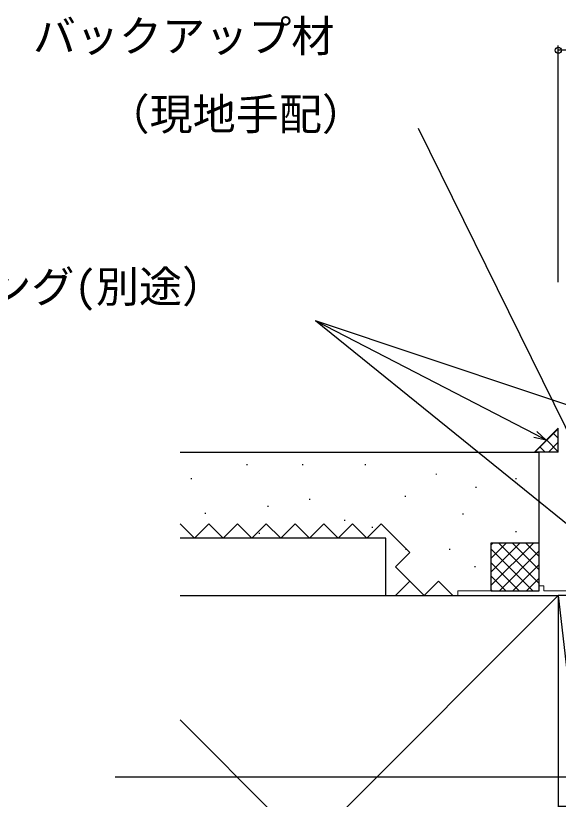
# Model space of a CAD drawing. Units: millimetres, scale not verified. Extents: x -525 to 525, y -783 to 779.
# Drawn here: x -377.1 to -263.7, y -392.2 to -228.4 of the extents above; entities that cross this region are included whole.
import ezdxf
from ezdxf.enums import TextEntityAlignment as Align

# ---------------------------------------------------------------- set-up
doc = ezdxf.new("R2010")
doc.units = ezdxf.units.MM
doc.header["$LTSCALE"] = 4
doc.layers.add('0-4_YKK_11E', color=4, linetype='Continuous', lineweight=18)
for name, color, linetype in [('0-5_YKK_12', 2, 'Continuous'), ('0-8_YKK_D', 6, 'Continuous'), ('0-A_YSS_K', 3, 'Continuous'), ('0-B_YSS_KE', 3, 'Continuous')]:
    doc.layers.add(name, color=color, linetype=linetype)
doc.styles.add('ＭＳ ゴシック', font='')
doc.styles.get('ＭＳ ゴシック').set_extended_font_data('MS Gothic')

msp = doc.modelspace()

# ---------------------------------------------------------------- linework, layer by layer
at = {"layer": '0-4_YKK_11E'}
msp.add_lwpolyline([(-251.73, -348.616), (-266.73, -348.616), (-266.73, -347.616), (-267.73, -347.616), (-267.73, -348.616), (-284.73, -348.616), (-284.73, -349.616), (-258.73, -349.616)], dxfattribs=at)
at = {"layer": '0-5_YKK_12'}
msp.add_lwpolyline([(403.593, -387.616), (119.619, -387.616), (-356.311, -387.616)], dxfattribs=at)
at = {"layer": '0-8_YKK_D'}
for p, q in [((-263.73, -284.117), (-263.73, -234.617)), ((-227.73, -235.617), (-263.73, -235.617))]:
    msp.add_line(p, q, dxfattribs=at)
for points in [[(-244.603, -350.12), (-245.728, -347.832), (-292.902, -251.959)], [(-247.719, -346.22), (-249.701, -344.615), (-314.433, -292.194)], [(-266.23, -317.117), (-268.495, -315.946), (-314.433, -292.194)], [(-243.73, -315.877), (-246.148, -315.067), (-314.433, -292.194)], [(-268.182, -315.339), (-266.23, -317.117), (-268.809, -316.553)]]:
    msp.add_lwpolyline(points, dxfattribs=at)
msp.add_circle((-263.73, -235.617), 0.637, dxfattribs=at)
at = {"layer": '0-A_YSS_K'}
for p, q in [((-268.614, -319.618), (-263.73, -314.733)), ((-263.73, -316.73), (-264.786, -315.673)), ((-263.73, -319.558), (-266.2, -317.087)), ((-265.785, -319.617), (-263.73, -317.562)), ((-266.499, -319.617), (-267.615, -318.502)), ((-329.731, -319.618), (-324.73, -319.617)), ((-263.73, -319.618), (-268.731, -319.618)), ((-328.778, -322.154), (-328.778, -322.354)), ((-317.147, -322.154), (-317.147, -322.354)), ((-304.063, -322.154), (-304.063, -322.354)), ((-289.251, -324.144), (-289.251, -324.344)), ((-340.408, -325.062), (-340.408, -325.262)), ((-272.598, -325.069), (-272.598, -325.269)), ((-280.925, -326.919), (-280.925, -327.119)), ((-295.727, -328.77), (-295.727, -328.97)), ((-324.416, -330.877), (-324.416, -331.077)), ((-315.693, -329.423), (-315.693, -329.623)), ((-337.501, -332.331), (-337.501, -332.531)), ((-283.7, -332.47), (-283.7, -332.67)), ((-308.424, -333.785), (-308.424, -333.985)), ((-300.73, -334.618), (-303.73, -337.618)), ((-302.609, -335.239), (-302.609, -335.439)), ((-297.73, -337.618), (-300.73, -334.618)), ((-326.229, -336.51), (-326.229, -336.71)), ((-272.598, -336.171), (-272.598, -336.371)), ((-299.73, -337.618), (-342.73, -337.618)), ((-299.73, -349.618), (-299.73, -337.618)), ((-294.73, -340.618), (-297.73, -337.618)), ((-268.872, -338.618), (-277.73, -347.476)), ((-271.701, -338.618), (-277.73, -344.648)), ((-274.529, -338.618), (-277.73, -341.819)), ((-277.358, -338.618), (-277.73, -338.991)), ((-276.215, -338.618), (-267.73, -347.104)), ((-273.387, -338.618), (-267.73, -344.275)), ((-270.559, -338.618), (-267.73, -341.447)), ((-267.73, -348.618), (-267.73, -338.618)), ((-297.73, -343.618), (-294.73, -340.618)), ((-295.578, -339.872), (-295.578, -340.072)), ((-286.476, -339.872), (-286.476, -340.072)), ((-277.73, -339.932), (-269.044, -348.618)), ((-267.73, -340.305), (-276.044, -348.618)), ((-294.73, -346.618), (-297.73, -343.618)), ((-281.149, -343.498), (-281.149, -343.698)), ((-277.73, -342.76), (-271.872, -348.618)), ((-267.73, -343.133), (-273.215, -348.618)), ((-277.73, -345.589), (-274.701, -348.618)), ((-297.73, -349.618), (-294.73, -346.618)), ((-291.73, -349.618), (-294.73, -346.618)), ((-288.73, -346.618), (-291.73, -349.618)), ((-285.73, -349.618), (-288.73, -346.618)), ((-267.73, -345.961), (-270.387, -348.618)), ((-277.73, -348.417), (-277.529, -348.618)), ((-277.73, -348.618), (-267.73, -348.618)), ((-263.73, -349.616), (-342.73, -428.616)), ((-342.73, -349.618), (-299.73, -349.618)), ((-263.73, -349.617), (-258.73, -393.617)), ((-263.73, -454.616), (-342.73, -375.616))]:
    msp.add_line(p, q, dxfattribs=at)
for points in [[(-263.73, -319.617), (-263.73, -314.617), (-268.731, -319.618)], [(-303.73, -337.618), (-306.73, -334.618), (-309.73, -337.618), (-312.73, -334.618), (-315.73, -337.618), (-318.73, -334.618), (-321.73, -337.618), (-324.73, -334.618), (-327.73, -337.618), (-330.73, -334.618), (-333.73, -337.618), (-336.73, -334.618), (-339.73, -337.618), (-342.73, -334.618)]]:
    msp.add_lwpolyline(points, dxfattribs=at)
msp.add_lwpolyline([(-263.73, -393.617), (-258.73, -393.617), (-258.73, -349.617), (-263.73, -349.617)], close=True, dxfattribs=at)
at = {"layer": '0-B_YSS_KE'}
for p, q in [((-342.73, -319.618), (-267.73, -319.618)), ((-267.73, -338.618), (-267.73, -319.618)), ((-277.73, -338.618), (-267.73, -338.618)), ((-277.73, -348.618), (-277.73, -338.618))]:
    msp.add_line(p, q, dxfattribs=at)
msp.add_lwpolyline([(-342.73, -349.616), (-263.73, -349.616), (-263.73, -454.616), (-342.73, -454.616)], dxfattribs=at)

# ---------------------------------------------------------------- texts
at = {"layer": '0-8_YKK_D', "style": 'ＭＳ ゴシック'}
for s, p in [('バックアップ材', (-373.509, -237.938)), ('（現地手配）', (-358.117, -254.267)), ('シーリング(別途）', (-409.829, -290.32))]:
    msp.add_text(s, height=6.598, dxfattribs=at).set_placement(p, align=Align.BOTTOM_LEFT)

doc.saveas('drawing.dxf')
